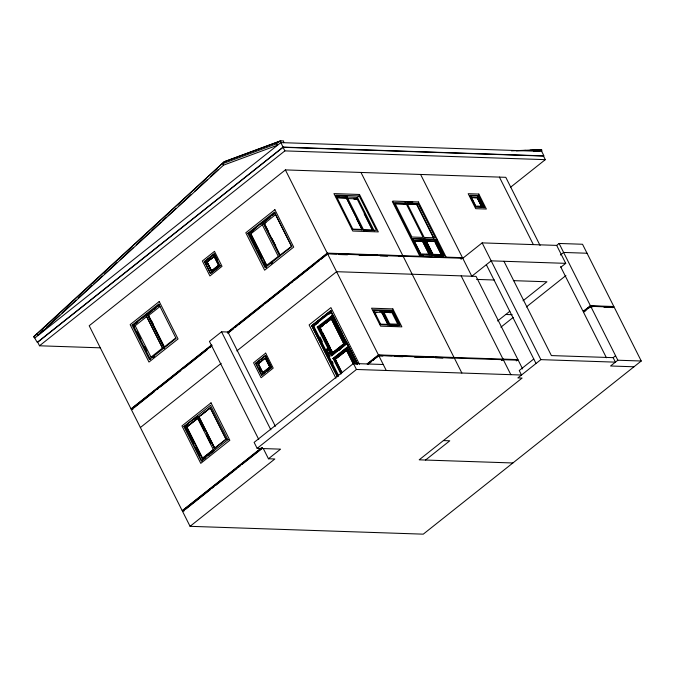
<?xml version="1.0" encoding="UTF-8"?>
<svg xmlns="http://www.w3.org/2000/svg" width="675" height="675" viewBox="0 0 675 675"><rect width="100%" height="100%" fill="white"/><g stroke="black" fill="none" stroke-linecap="round" stroke-linejoin="round"><path stroke-width="1.01" d="M36.847 334.176L224.184 161.764L280.733 140.839L283.576 140.932L283.669 142.703M283.087 147.099L280.825 142.611L280.733 140.839L224.184 161.764L33.817 336.547L37.243 342.377L283.087 147.099L543.957 155.874L541.704 151.386L541.603 149.605L511.439 150.846M357.235 363.876L330.919 310.93L330.362 310.913L357.353 364.593M345.971 344.537L344.967 344.284L331.172 316.87L331.501 315.757L345.971 344.537L331.737 355.843L317.225 327.08L331.957 315.773M40.399 332.918L43.495 330.075M46.592 327.232L59.746 315.149M62.066 313.023L75.997 300.232M78.317 298.097L92.247 285.314M93.8 283.888L102.305 276.075M104.633 273.94L117.011 262.575M120.108 259.732L133.262 247.649M136.358 244.814L150.289 232.023M151.833 230.597L161.123 222.075M162.667 220.657L166.539 217.097M168.083 215.679L175.829 208.575M178.917 205.732L191.303 194.366M194.4 191.523L207.554 179.44M210.651 176.605L218.388 169.493M223.577 165.13L222.413 163.789L276.429 143.843L277.594 145.176L223.577 165.13L38.213 335.323L37.049 333.982L33.75 337.019L34.982 337.888L280.825 142.611L541.704 151.386L541.603 149.605L530.027 150.171M224.117 162.228L225.256 161.325M276.429 143.843L279.661 141.269L280.825 142.611M510.73 187.118L545.307 159.654L543.502 156.06L283.061 147.302L37.699 342.191L39.504 345.786L100.415 347.836M39.504 345.786L284.867 150.896L545.307 159.654M540.067 245.464L505.794 177.322L285.382 169.906L89.193 325.747L131.051 408.966L133.144 409.042M204.339 261.512L214.026 253.817L220.05 265.79L210.364 273.485L204.339 261.512L205.757 261.562M214.178 254.492L205.301 261.546L206.229 263.385M214 256.289L218.514 265.275L211.25 271.046L206.727 262.06L214.532 256.306M214.312 256.298L206.947 262.069L211.461 271.055L218.725 265.275M206.727 262.06L208.879 260.795M210.49 259.512L212.11 258.23M132.123 325.164L158.76 304.003L176.074 338.428L149.437 359.589L132.123 325.164L134.249 325.232M247.776 233.297L274.421 212.136L291.735 246.561L265.089 267.722L247.776 233.297L249.37 233.347L255.926 228.142M164.489 347.65L147.639 314.153L147.108 314.137L133.186 325.198L150.5 359.632M280.15 255.783L263.301 222.286L262.769 222.269L248.839 233.331L266.152 267.764M137.81 321.967L133.718 325.215L134.654 327.08M142.729 318.06L159.536 304.703M260.845 224.243L275.198 212.836M146.357 315.613L152.82 310.483M154.339 309.277L155.976 307.977M157.613 306.678L159.275 305.353M251.522 232.082L253.133 230.799M263.444 222.615L270.093 217.333M272.455 215.46L274.092 214.161M278.648 256.179L266.617 265.3L250.805 233.871L262.364 224.733M159.958 306.517L148.399 315.655L148.93 315.672M265.958 222.488L264.322 223.796L279.661 254.306M211.596 272.86L220.48 265.807M364.112 230.943L346.798 196.518L346.191 196.999L357.37 197.378L374.22 230.875M150.955 357.168L162.515 348.03L146.703 316.6L135.152 325.738L151.014 357.168M175.762 337.947L164.202 347.085L148.449 315.655M291.895 246.097L279.863 255.218L280.395 255.234M152.955 357.674L154.592 356.375M271.072 263.858L272.708 262.558M356.763 197.859L359.184 195.936L376.498 230.361L353.076 229.576L335.762 195.143L359.184 195.936M275.366 426.313L227.931 332.016L221.543 331.796L209.436 341.415L258.753 439.467M131.051 408.966L211.629 344.959M227.323 332.497L327.24 253.133L419.875 256.247L392.327 201.462M131.532 408.586L211.857 345.136M227.509 332.699L327.67 253.142M211.933 345.558L131.347 409.565L182.242 510.756L184.343 510.823M227.627 333.096L327.544 253.733L462.772 258.28L482.144 242.882L556.681 245.388L559.102 243.464L582.525 244.257L613.845 306.526L612.394 307.682M133.912 407.886L154.499 391.534M156.971 389.568L158.617 388.26M160.27 386.952L180.858 370.592M183.33 368.634L207.217 349.658M209.689 347.692L211.343 346.385M228.639 332.648L233.575 328.717M235.229 327.409L236.874 326.101M238.52 324.793L263.233 305.168M264.878 303.86L289.592 284.226M291.237 282.918L292.891 281.61M294.536 280.302L315.951 263.292M317.596 261.984L319.25 260.668M320.895 259.36L326.658 254.787M327.966 253.741L327.485 254.129L327.181 253.53L336.656 253.851M361.69 229.897L362.289 229.416L346.486 197.977L336.369 197.64L346.418 198.028L362.23 229.458M404.19 204.272L405.81 202.989L423.124 237.414L411.944 237.035L394.622 202.61L405.81 202.989M416.433 204.677L418.053 203.394L435.367 237.828L424.187 237.448L406.873 203.023L418.053 203.394M140.383 427.528L221.172 363.361M236.832 350.924L336.572 271.696L476.061 276.379L517.919 359.606L516.274 360.914M255.53 363.302L265.224 355.598L271.249 367.58L261.554 375.275L255.53 363.302L256.956 363.344M258.103 362.045L259.723 360.762M261.335 359.48L262.955 358.197M257.926 363.85L265.191 358.079L269.705 367.057L262.44 372.828L257.926 363.85L260.879 361.943M265.511 358.087L258.137 363.859L262.651 372.836L270.025 367.065M470.737 197.64L471.344 197.159L477.731 197.378L482.245 206.356L481.638 206.837M227.88 439.729L201.234 460.898L183.921 426.465L210.558 405.304L227.88 439.729L228.412 439.754M197.556 416.078L184.452 426.49L201.766 460.915L202.297 460.932M188.257 423.9L184.984 426.507L187.321 431.156M193.995 419.344L196.45 417.395M337.298 376.566L311.723 325.713L330.683 310.686M337.34 375.857L312.103 325.679L330.961 310.694M311.723 325.713L330.919 310.93M330.843 311.403L312.66 325.848L312.103 325.679M198.847 416.357L214.937 448.352L214.405 448.335L198.593 416.905L210.102 407.767L225.914 439.197L226.446 439.214M197.632 418.551L186.891 427.039L202.753 458.477L202.222 458.452L186.41 427.022L197.918 417.884M200.72 415.614L206.525 411.05M208.119 409.742L209.815 408.434M330.033 312.837L313.605 325.882L338.512 375.41M198.188 417.892L186.68 427.03L202.492 458.46M318.44 322.65L313.976 325.823M329.105 314.179L330.742 312.871M422.786 239.777L423.385 239.296L431.671 255.757M477.436 196.4L478.043 195.919L484.068 207.892M422.474 241.237L423.082 240.756L429.857 254.23L429.249 254.711L422.921 242.131M477.731 197.378L477.124 197.859L473.47 197.733M343.524 340.495L345.414 344.25L331.94 354.603L318.246 327.367L331.712 317.022L318.246 327.367L317.258 327.071M330.37 318.322L318.954 327.392L332.648 354.628M321.823 325.46L330.792 318.338M319.638 327.67L331.543 318.212L344.495 343.972L332.598 353.422L319.638 327.67L331.13 318.997A1.072 0.633 -76.3 0 0 331.543 318.212M327.004 322L328.598 320.743M330.185 319.486L331.771 318.22L344.723 343.98L339.171 348.393M323.452 325.333L319.984 327.848L332.446 352.62A1.072 0.633 -76.3 0 1 332.589 353.422M325.839 323.435L327.434 322.169M329.02 320.903L331.408 319.005L343.87 343.777L344.723 343.98M263.596 374.001L265.207 372.718M266.827 371.436L271.671 367.588L265.646 355.615L255.96 363.31L261.984 375.292M435.029 240.19L435.637 239.709L443.914 256.171L434.767 255.867M432.439 254.812L433.046 254.332L442.1 254.635L435.324 241.169L431.696 241.549M373.3 310.618L392.057 310.745L399.592 325.713M381.485 312.863L382.092 312.382L374.043 312.162M332.724 352.628L343.87 343.777L332.724 352.628L331.341 349.878M332.817 353.43L337.584 349.65M214.405 448.335L225.914 439.197M202.222 458.452L213.73 449.314M203.31 457.81L213.992 449.322M339.28 350.207L340.883 348.95M201.766 460.915L205.858 457.658M208.322 455.709L209.959 454.41M211.596 453.102L213.232 451.803M354.586 363.31L347.06 348.351L334.015 358.712L332.986 358.442L347.262 347.102L356.046 364.559M333.129 358.619L347.372 347.313M460.856 258.964L462.468 257.681L420.609 174.454M341.769 372.541L334.952 358.999L346.857 349.54L354.122 363.994M461.244 258.998L462.898 257.69L445.432 257.108M337.171 357.919L346.722 350.333L353.498 363.808M387.509 324.844L388.117 324.363L380.067 324.135M389.18 324.397L389.787 323.916M383.248 364.5L353.438 363.496L254.129 442.378L257.141 448.36L280.564 449.153L268.456 458.772L263.284 448.478M257.141 448.36L356.451 369.478L521.488 375.03L519.235 370.541L533.765 358.999M182.242 510.756L261.284 447.964M367.132 363.892L378.43 354.915L517.919 359.606M182.722 510.368L262.162 447.626M367.673 363.817L378.861 354.932M262.406 447.913L182.545 511.355L190.072 526.323L423.259 534.161L641.25 361.007L614.149 307.125L590.726 306.332L583.453 312.103L606.428 357.775M368.238 363.85L378.734 355.514L518.223 360.205L522.61 368.938M185.92 509.017L210.617 489.409M212.262 488.101L213.907 486.793M215.553 485.485L236.95 468.492M238.596 467.184L240.241 465.877M241.886 464.569L262.465 448.225M367.968 364.416L371.267 361.8M372.912 360.492L374.558 359.184M376.203 357.877L379.164 355.531M190.072 526.323L274.843 458.983L268.456 458.772M560.393 255.015L563.625 252.45L587.048 253.235M560.874 267.199L565.717 263.351L556.681 245.388M497.585 320.996L509.827 311.276M523.015 300.797L546.961 281.779L513.346 280.648M500.875 327.206L513.219 317.393M526.39 306.931L565.903 275.552M501.398 360.391L503.01 359.108L461.16 275.881M501.795 360.425L503.44 359.117M613.845 306.526L590.423 305.733L583.158 311.512L560.587 266.633M583.639 311.124L590.363 306.138L590.667 306.737L587.815 308.644M583.942 311.723L585.917 310.508M503.955 261.276L551.391 355.582L613.145 357.657L615.406 362.146L540.869 359.64L517.86 377.916L522.112 378.059L419.175 459.827L512.882 462.974M425.562 460.038L449.786 440.8L443.399 440.589M613.145 357.657L615.566 355.733M641.25 361.007L617.827 360.222L610.554 365.993L633.985 366.778M347.262 347.102L347.06 348.351M516.333 150.837L525.808 150.382M539.426 150.179L541.536 150.078M533.604 151.546L538.861 151.284L538.76 149.512M328.666 352.688L329.02 353.413M469.522 195.632L478.043 195.919M471.099 197.353L477.487 197.572L482.001 206.55L477.444 206.398M335.568 196.138L346.798 196.518M335.981 196.653L339.044 196.762M346.882 198.543L357.058 198.838L372.802 230.318M353.717 198.973L355.742 199.041M354.426 199.252L356.451 199.319M404.587 201.876L412.771 202.146M482.245 206.356L475.858 206.145L471.344 197.159M394.436 203.605L416.838 204.356L433.688 237.853M394.31 203.698L416.72 204.457L433.569 237.954M477.318 206.491L481.882 206.643L477.368 197.665L470.981 197.454L472.787 201.04M352.114 229.12L362.289 229.416M363.707 230.015L372.87 230.268M411.632 238.494L437.181 239.355M412.206 238.916L423.385 239.296M424.457 239.33L435.637 239.709M424.862 239.844L427.916 239.946M423.082 240.756L414.028 240.452L420.803 253.927L429.857 254.23M435.324 241.169L426.271 240.865L433.046 254.332M413.724 240.688L422.778 241L429.553 254.467L426.532 254.365M425.967 241.102L435.021 241.405L441.796 254.88M414.61 240.823L422.651 241.093L429.427 254.568L427.418 254.5M425.849 241.203L434.903 241.507L441.678 254.973M414.425 240.967L420.457 241.169M432.743 254.576L439.788 254.812M436.649 254.804L432.624 254.669L426.296 242.097M420.491 255.386L423.537 255.488M338.766 253.918L357.716 254.559M359.817 254.627L377.713 255.226M379.823 255.302L402.84 255.673L360.982 172.446M339.061 254.517L347.49 254.804M359.066 255.192L367.487 255.471M380.126 255.901L387.492 256.146M399.077 256.534L403.144 256.272L454.03 357.455M565.717 263.351L491.181 260.845L471.8 276.235L462.772 258.28M476.575 279.408L494.438 280.007M589.933 306.121L601.653 306.517M603.703 306.585L612.934 306.897L613.237 307.496M590.237 306.72L592.717 306.804M604.007 307.184L612.208 307.462M587.512 308.045L587.942 308.062M505.786 314.483L512.173 314.693M379.772 311.335L381.797 311.403M383.704 311.985L391.686 312.255M389.45 312.382L391.441 312.449M389.146 312.618L391.146 312.685M373.807 312.356L376.793 312.457M374.498 312.635L376.498 312.694M331.408 319.005L343.853 343.82M146.433 315.115L146.964 315.132M390.488 325.409L398.579 325.679M314.356 325.907L312.66 325.848L338.108 376.448M345.516 343.617L345.938 343.634L335.661 323.207M345.414 344.25L331.855 354.653L331.737 355.843M326.565 349.557C333.492 367.774 328.413 343.676 326.607 349.557M346.722 350.333L335.298 359.176L342.073 372.651M162.996 348.047L162.464 348.03L146.652 316.6M392.065 355.776L378.371 355.312L378.675 355.911L382.885 356.054M394.166 355.843L413.117 356.484M415.226 356.552L433.122 357.159M435.223 357.227L453.119 357.826M394.47 356.442L402.891 356.729M414.467 357.117L422.896 357.404M435.527 357.826L442.893 358.071M262.44 372.828L262.972 372.845L258.457 363.867M131.836 409.185L131.963 408.603M198.593 416.905L199.133 416.922M183.921 426.465L185.338 426.516M186.41 427.022L186.95 427.039M214.481 450.816L213.95 450.799L196.636 416.365L198.104 418.247M183.026 510.967L183.153 510.384M334.952 358.999L336.488 360.982M328.759 352.688L329.155 353.303A1.223 0.979 -88.1 0 0 329.392 353.548M328.894 353.177L329.02 353.295A1.223 0.979 -88.1 0 0 329.257 353.548L328.953 353.784A1.223 0.979 -88.1 0 0 328.877 353.405L328.759 353.177M559.102 243.464L590.423 305.733M590.726 306.332L617.827 360.222M584.069 311.141L584.364 311.74M499.407 177.103L533.267 244.434M477.579 198.754L481.191 205.943M482.144 242.882L540.869 359.64M486.337 264.693L536.026 363.488M503.314 359.707L510.84 374.676M418.812 204.179L422.077 210.676M436.118 239.321L444.403 255.783L433.223 255.412L424.938 238.942M435.173 242.544L441.492 255.116M423.875 238.908L432.152 255.378L420.972 254.998L412.695 238.537M454.334 358.054L461.86 373.022M401.929 256.044L402.233 256.643M364.196 213.874L372.102 229.584M356.873 219.485L361.986 229.652M381.94 310.407L389.475 325.375M381.341 310.888L388.395 324.92M381.788 312.626L387.813 324.599M374.102 312.12L375.958 315.799M283.061 147.302L284.867 150.896M285.382 169.906L327.24 253.133M327.544 253.733L378.43 354.915M378.734 355.514L386.26 370.482M359.438 364.331L330.91 307.614L309.116 324.928L335.914 378.219M351.059 350.654L351.996 352.51M347.026 342.951L357.446 363.665M333.484 316.263L335.821 320.912M339.559 328.345L341.896 332.994M345.634 340.428L357.32 363.656M332.184 317.959L337.854 329.231M338.799 331.104L342.579 338.622M353.438 363.496L356.451 369.478M353.219 363.8L346.444 350.325A1.072 0.633 -76.3 0 0 346.857 349.54M291.423 246.08L275.56 214.65L264.052 223.788L264.583 223.805L268.304 231.196M320.726 328.776L321.654 330.607M322.574 332.446L330.421 348.038M324.093 336.8L329.29 347.127M318.668 327.383L332.37 354.611M334.015 358.712L341.533 373.672M333.028 358.417L340.883 374.034M272.025 238.596L275.746 245.995M262.769 222.269L279.61 255.766M319.975 337.12L322.329 341.795M326.084 349.27L327.029 351.135M332.193 361.412L333.138 363.285M262.305 224.733L278.176 256.163M312.289 325.738L337.863 376.582M311.825 325.671L337.525 376.777M250.855 233.871L266.667 265.3M249.843 234.284L256.863 248.24M257.799 250.096L261.537 257.546M263.883 262.195L266.22 266.844M217.696 260.28L214.456 253.834L204.77 261.529L210.786 273.502M265.958 358.982L269.578 366.171M214.658 257.192L218.278 264.381M265.857 358.982L269.468 366.162M207.267 262.077L211.781 271.063M207.048 262.077L211.57 271.055M258.247 363.859L262.761 372.836M259.267 368.854L260.196 370.702M221.543 331.796L270.861 429.848M151.251 320.296L153.579 324.911M149.124 316.583L164.472 347.093M147.108 314.137L164.43 348.562M198.382 418.804L204.188 430.346M206.525 434.995L210.938 443.77M188.257 433.021L193.404 443.256M195.742 447.905L199.488 455.347M136.991 331.729L140.738 339.179M144.484 346.621L146.821 351.27M328.244 349.658L329.172 350.004L328.244 349.658M214.49 251.362L202.373 260.98L209.908 275.948L222.016 266.33L214.49 251.362M159.224 301.539L130.157 324.633L148.972 362.053L178.04 338.96L159.224 301.539M274.877 209.672L245.81 232.765L264.634 270.186L293.701 247.092L274.877 209.672M265.68 353.143L253.572 362.762L261.098 377.73L273.206 368.111L265.68 353.143M211.022 402.848L181.955 425.933L200.77 463.354L229.837 440.269L211.022 402.848M210.372 407.776L198.863 416.914L214.675 448.343L226.176 439.206L210.372 407.776M328.742 349.903L327.485 350.536L328.742 349.903M478.837 194.071L468.188 193.708L475.715 208.685L486.363 209.039L478.837 194.071M478.524 195.531L470.011 195.244L476.027 207.217L484.549 207.503L478.524 195.531M359.497 194.476L333.939 193.615L352.763 231.036L378.321 231.896L359.497 194.476M418.365 201.935L392.808 201.074L420.66 256.458L446.217 257.318L418.365 201.935M392.858 308.905L371.562 308.188L380.59 326.143L401.887 326.86L392.858 308.905M392.546 310.365L373.376 309.715L380.902 324.683L400.073 325.333L392.546 310.365M391.745 312.204L383.763 311.943L389.72 323.966L397.769 324.186L391.745 312.204"/></g></svg>
